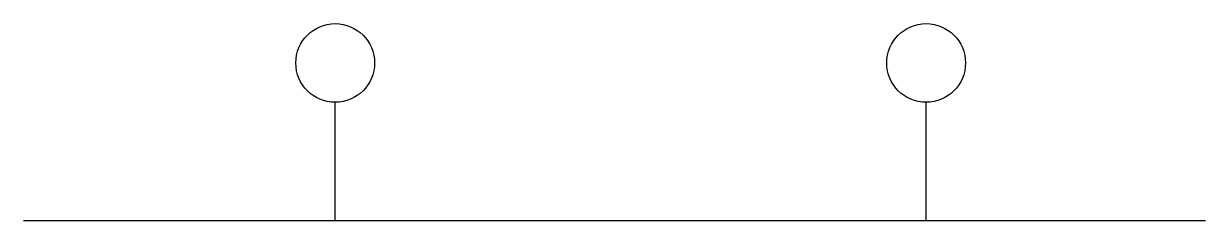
# Model space of a CAD drawing. Header units: metres. Extents: x 8.1 to 38, y 15.7 to 20.7.
import ezdxf

# ---------------------------------------------------------------- set-up
doc = ezdxf.new("R2010")
doc.units = ezdxf.units.M
doc.layers.add('1', color=7, linetype='Continuous')

# ---------------------------------------------------------------- blocks, each defined once
blk = doc.blocks.new('A$C094D07B6')
for p, q in [((1, 0), (1, 3)), ((16, 0), (16, 3))]:
    blk.add_line(p, q)
for centre in [(1, 4), (16, 4)]:
    blk.add_circle(centre, 1)

msp = doc.modelspace()

# ---------------------------------------------------------------- linework, layer by layer
at = {"layer": '1'}
msp.add_line((8.05, 15.7), (38.05, 15.7), dxfattribs=at)

# ---------------------------------------------------------------- block references
msp.add_blockref('A$C094D07B6', (14.96, 15.7))

doc.saveas('drawing.dxf')
